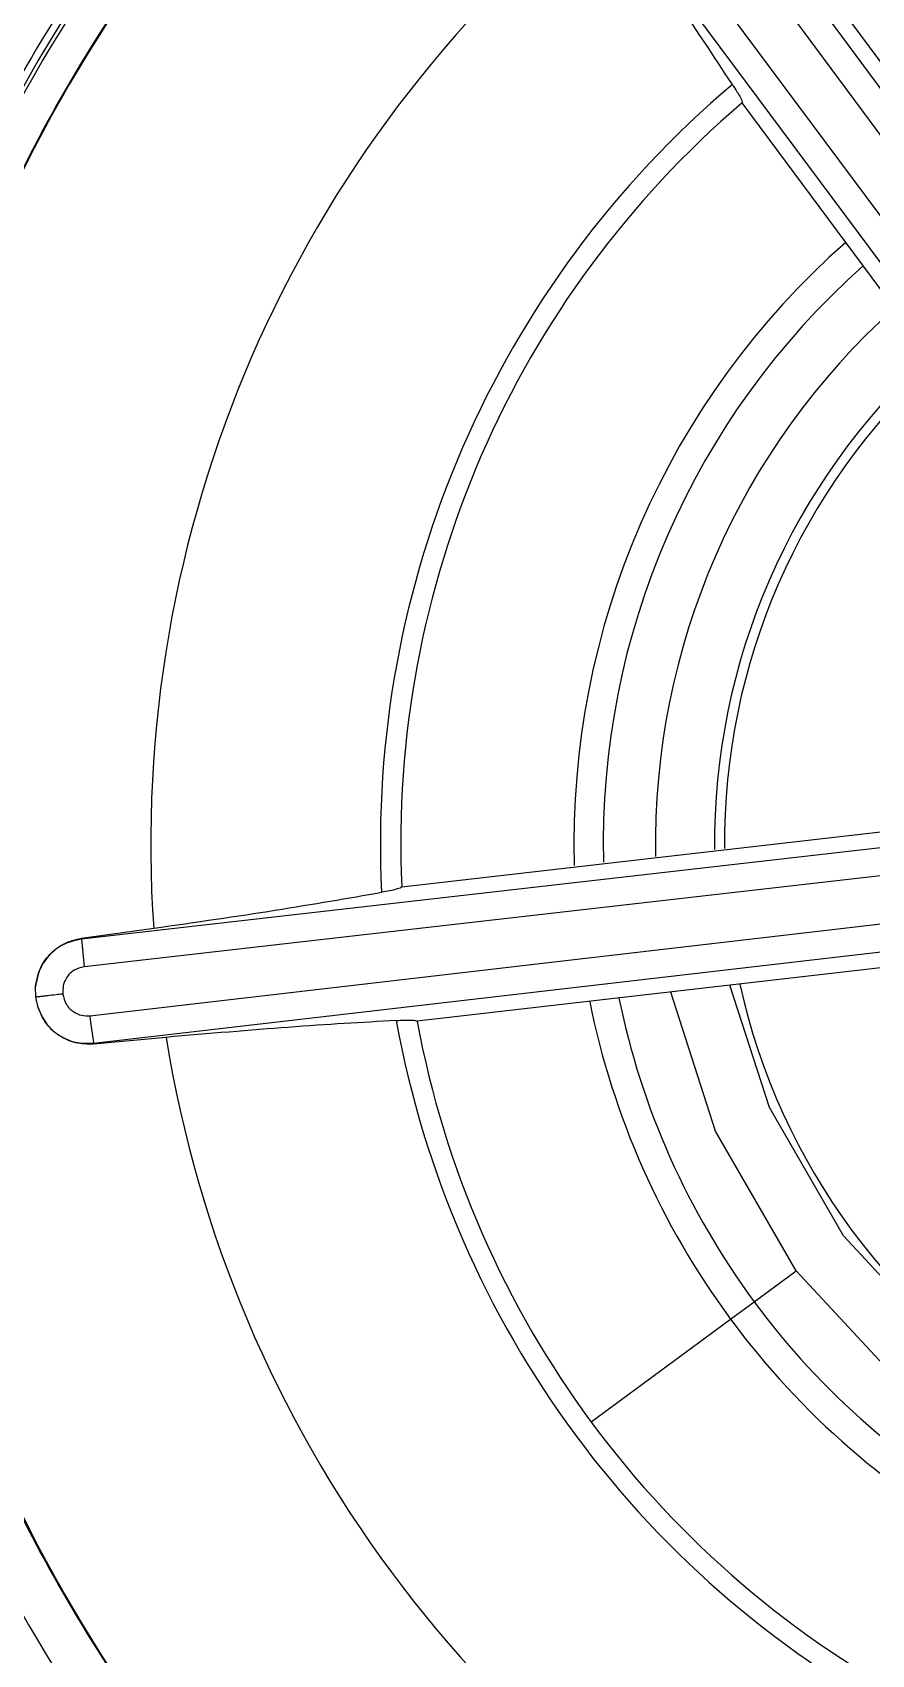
# Model space of a CAD drawing. Extents: x 525 to 609, y 649 to 778.
# Drawn here: x 558.912 to 559.268, y 706.539 to 707.228 of the extents above; entities that cross this region are included whole.
import ezdxf

# ---------------------------------------------------------------- set-up
doc = ezdxf.new("R2010")
doc.units = 0
doc.header["$MEASUREMENT"] = 0
doc.layers.add('1', color=4, linetype='Continuous')

# ---------------------------------------------------------------- blocks, each defined once
blk = doc.blocks.new('JETSETTER')
at = {"layer": '1', "color": 3, "linetype": 'Continuous', "lineweight": 25}
for p, q in [((34.30097, 37.86879), (34.04504, 38.21432)), ((34.29138, 37.86192), (34.03545, 38.20745)), ((34.01865, 38.19498), (34.27521, 37.84992)), ((34.0093, 38.18779), (34.26586, 37.84273)), ((34.13216, 38.1078), (34.27994, 37.90857)), ((34.23376, 37.87449), (34.086, 38.0736)), ((34.23297, 37.76765), (33.80577, 37.71878)), ((33.94158, 37.74097), (34.18801, 37.76933)), ((34.23412, 37.75591), (33.80692, 37.70704)), ((33.80932, 37.68625), (34.23643, 37.73591)), ((33.80573, 37.71913), (33.83638, 37.72335)), ((33.81087, 37.67456), (34.23798, 37.72422)), ((33.80573, 37.71913), (33.80577, 37.71878)), ((34.19443, 37.7123), (33.94811, 37.68389)), ((33.78636, 37.69414), (33.78627, 37.69869)), ((33.78731, 37.6897), (33.78636, 37.69414)), ((33.81087, 37.67456), (33.81091, 37.67421)), ((33.84167, 37.67707), (33.81091, 37.67421)), ((34.09106, 37.56489), (34.10889, 37.57805)), ((34.08106, 37.55751), (34.09106, 37.56489)), ((34.02193, 37.51388), (34.08106, 37.55751))]:
    blk.add_line(p, q, dxfattribs=at)
at = {"layer": '1', "color": 3, "linetype": 'Continuous', "lineweight": 25, "flags": 128}
for points in [[(34.10889, 37.57805), (34.07471, 37.63726), (34.05581, 37.69631)], [(34.12903, 37.59291), (34.09765, 37.64727), (34.0808, 37.6992)], [(34.12903, 37.59291), (34.17171, 37.5469), (34.21712, 37.51506)], [(34.10889, 37.57805), (34.15539, 37.52793), (34.20712, 37.49197)]]:
    blk.add_lwpolyline(points, dxfattribs=at)
at = {"layer": '1', "color": 3, "linetype": 'Continuous', "lineweight": 25}
for centre, radius, start, end in [((34.35456, 37.75933), 1, 96.57924, 276.57924), ((34.35456, 37.75933), 0.99606, 100.112, 190.112), ((34.35456, 37.75933), 0.98949, 100.112, 280.112), ((34.35456, 37.75933), 0.97197, 100.112, 280.112), ((34.35456, 37.75933), 0.90393, 100.45567, 280.112), ((34.35456, 37.75933), 0.85236, 100.45566, 280.112), ((34.35456, 37.75933), 0.84765, 96.57924, 276.22444), ((34.35456, 37.75933), 0.83245, 96.57924, 276.22443), ((34.35456, 37.75933), 0.65728, 94.83679, 173.14248), ((34.35456, 37.75933), 0.64081, 96.57924, 186.57924), ((34.35456, 37.75933), 0.84843, 146.47121, 260.08739), ((34.35456, 37.75933), 0.51944, 129.11192, 183.97262), ((34.35456, 37.75933), 0.65573, 145.4665, 182.38276), ((34.35456, 37.75933), 0.42203, 130.2535, 182.81403), ((34.35456, 37.75933), 0.41339, 130.52035, 182.54969), ((34.35456, 37.75933), 0.3399, 131.36783, 181.58138), ((34.35456, 37.75933), 0.32747, 131.55004, 181.39419), ((34.35456, 37.75933), 0.30531, 131.91179, 181.02269), ((34.35456, 37.75933), 0.28028, 132.38959, 180.53237), ((34.35456, 37.75933), 0.2761, 132.47797, 180.44372), ((33.99591, 37.73143), 0.19056, 183.80557, 187.35308), ((34.35456, 37.75933), 0.2761, 192.47797, 240.50537), ((34.35456, 37.75933), 0.3399, 191.36783, 216.42463), ((34.35456, 37.75933), 0.32747, 191.55004, 216.42463), ((34.35456, 37.75933), 0.64081, 186.57924, 276.57924), ((33.99883, 37.70552), 0.19049, 185.80452, 189.35313), ((34.35456, 37.75933), 0.42203, 190.2535, 242.81403), ((34.35456, 37.75933), 0.41339, 190.52035, 242.54969), ((34.35456, 37.75933), 0.51944, 189.11189, 243.97262), ((34.35456, 37.75933), 0.99606, 190.112, 280.112), ((34.35456, 37.75933), 0.32747, 216.42463, 241.49754), ((34.35456, 37.75933), 0.3399, 216.42463, 241.68467)]:
    blk.add_arc(centre, radius, start, end, dxfattribs=at)
for points, knots in [([(33.12228, 36.52478), (33.11608, 36.53103), (33.10369, 36.54353), (33.08547, 36.56261), (33.06755, 36.58193), (33.04994, 36.6015), (33.03263, 36.62132), (33.01564, 36.64139), (32.99896, 36.66171), (32.98259, 36.68228), (32.96653, 36.70311), (32.95078, 36.72418), (32.93534, 36.7455), (32.92021, 36.76707), (32.87832, 36.82875), (32.81504, 36.93427), (32.74191, 37.08913), (32.68418, 37.2504), (32.64263, 37.41656), (32.61743, 37.58597), (32.60906, 37.75703), (32.6174, 37.92812), (32.64261, 38.09757), (32.68419, 38.26379), (32.74197, 38.42508), (32.81516, 38.57997), (32.90327, 38.72685), (33.00526, 38.86445), (33.12033, 38.99131), (33.2472, 39.10638), (33.3848, 39.20836), (33.53168, 39.29647), (33.68655, 39.36966), (33.84782, 39.42743), (34.014, 39.469), (34.18344, 39.49419), (34.35453, 39.50253), (34.52562, 39.4942), (34.69503, 39.46902), (34.86118, 39.42746), (35.02243, 39.36971), (35.17729, 39.29655), (35.28926, 39.22939), (35.3631, 39.17856), (35.4026, 39.14971), (35.44122, 39.11979), (35.47898, 39.08881), (35.51586, 39.05674), (35.55193, 39.02368), (35.57519, 39.00079), (35.58683, 38.98933)], [0, 0, 0, 0, 0.004827, 0.009647, 0.014461, 0.019271, 0.024078, 0.028882, 0.033686, 0.038489, 0.043293, 0.048099, 0.052908, 0.057722, 0.062541, 0.093781, 0.125035, 0.156273, 0.187523, 0.218772, 0.250007, 0.281251, 0.312511, 0.343765, 0.375021, 0.40627, 0.437519, 0.468758, 0.500007, 0.53125, 0.562493, 0.593739, 0.624988, 0.656237, 0.687489, 0.718733, 0.749986, 0.781233, 0.812476, 0.843717, 0.874964, 0.906209, 0.937455, 0.946406, 0.95534, 0.964264, 0.973185, 0.98211, 0.991046, 1, 1, 1, 1]), ([(34.27888, 38.41548), (34.23622, 38.40808), (34.15089, 38.39329), (34.03151, 38.33999), (33.92433, 38.26618), (33.83375, 38.17241), (33.76316, 38.06289), (33.7153, 37.94168), (33.69201, 37.81346), (33.69418, 37.68317), (33.72173, 37.5558), (33.7736, 37.43625), (33.84779, 37.32911), (33.94146, 37.23854), (34.05101, 37.16786), (34.17217, 37.12038), (34.30056, 37.09566), (34.38701, 37.10068), (34.43023, 37.10319)], [0, 0, 0, 0, 0.0625, 0.125, 0.1875, 0.25, 0.3125, 0.375, 0.4375, 0.5, 0.5625, 0.625, 0.6875, 0.75, 0.8125, 0.875, 0.9375, 1, 1, 1, 1]), ([(34.2811, 38.39624), (34.23968, 38.38906), (34.15686, 38.37471), (34.04098, 38.32297), (33.93694, 38.25132), (33.84903, 38.1603), (33.78042, 38.05399), (33.73434, 37.93637), (33.71033, 37.81175), (33.71521, 37.72783), (33.71765, 37.68587)], [0, 0, 0, 0, 0.125, 0.25, 0.375, 0.5, 0.625, 0.75, 0.875, 1, 1, 1, 1]), ([(34.08185, 38.08142), (34.07387, 38.09358), (34.05828, 38.11732), (34.03717, 38.1476), (34.02687, 38.16237)], [0, 0, 0, 0, 0.512282, 1, 1, 1, 1]), ([(34.08185, 38.08142), (34.08322, 38.07932), (34.08595, 38.0751), (34.08598, 38.0741), (34.08599, 38.0736)], [0, 0, 0, 0, 0.500031, 1, 1, 1, 1]), ([(33.83638, 37.72335), (33.85417, 37.72594), (33.89071, 37.73125), (33.91869, 37.73612), (33.93303, 37.73861)], [0, 0, 0, 0, 0.487204, 1, 1, 1, 1]), ([(33.94158, 37.74094), (33.9412, 37.74061), (33.94046, 37.73994), (33.93551, 37.73906), (33.93303, 37.73861)], [0, 0, 0, 0, 0.4999676, 1, 1, 1, 1]), ([(33.78627, 37.69869), (33.78673, 37.7012), (33.78765, 37.70623), (33.7921, 37.71258), (33.79825, 37.71737), (33.80321, 37.71854), (33.80573, 37.71913)], [0, 0, 0, 0, 0.243212, 0.488271, 0.739093, 1, 1, 1, 1]), ([(33.80577, 37.71878), (33.80329, 37.71824), (33.79832, 37.71716), (33.79216, 37.71249), (33.78767, 37.70619), (33.78674, 37.70119), (33.78627, 37.6987)], [0, 0, 0, 0, 0.249949, 0.499946, 0.749957, 1, 1, 1, 1]), ([(33.80692, 37.70704), (33.80541, 37.70666), (33.8024, 37.70591), (33.79935, 37.70272), (33.79778, 37.69907), (33.79783, 37.69668), (33.79786, 37.69546)], [0, 0, 0, 0, 0.2824255, 0.5619204, 0.7780844, 1, 1, 1, 1]), ([(33.79786, 37.69546), (33.7969, 37.69535), (33.79462, 37.69509), (33.79177, 37.69476), (33.78947, 37.6945), (33.78789, 37.69431), (33.78673, 37.69418), (33.78648, 37.69415), (33.78636, 37.69414)], [0, 0, 0, 0, 0.164179, 0.391984, 0.529753, 0.680056, 0.838654, 1, 1, 1, 1]), ([(33.79786, 37.69546), (33.79821, 37.69396), (33.79892, 37.69095), (33.80207, 37.68785), (33.80571, 37.6862), (33.80811, 37.68623), (33.80932, 37.68625)], [0, 0, 0, 0, 0.280915, 0.560267, 0.780597, 1, 1, 1, 1]), ([(33.7873, 37.6897), (33.78832, 37.68737), (33.79036, 37.68271), (33.79617, 37.67759), (33.80324, 37.67444), (33.80833, 37.67452), (33.81087, 37.67456)], [0, 0, 0, 0, 0.250045, 0.500064, 0.750044, 1, 1, 1, 1]), ([(33.81091, 37.67421), (33.80833, 37.67421), (33.80322, 37.67422), (33.79609, 37.67751), (33.79032, 37.68272), (33.7883, 37.6874), (33.78731, 37.6897)], [0, 0, 0, 0, 0.259522, 0.513521, 0.760807, 1, 1, 1, 1]), ([(33.71765, 37.68587), (33.72482, 37.64446), (33.73918, 37.56164), (33.79092, 37.44576), (33.86257, 37.34171), (33.95359, 37.25381), (34.05991, 37.18519), (34.17753, 37.13911), (34.30214, 37.11511), (34.38606, 37.11999), (34.42802, 37.12242)], [0, 0, 0, 0, 0.125, 0.25, 0.375, 0.5, 0.625, 0.75, 0.875, 1, 1, 1, 1]), ([(33.93927, 37.68421), (33.92474, 37.68338), (33.8964, 37.68175), (33.85961, 37.67861), (33.84167, 37.67707)], [0, 0, 0, 0, 0.512283, 1, 1, 1, 1]), ([(33.93927, 37.68421), (33.94177, 37.68434), (33.94679, 37.6846), (33.94767, 37.68412), (33.94811, 37.68389)], [0, 0, 0, 0, 0.500025, 1, 1, 1, 1])]:
    blk.add_open_spline(points, degree=3, knots=knots, dxfattribs=at)

msp = doc.modelspace()

# ---------------------------------------------------------------- block references
at = {"layer": '1'}
msp.add_blockref('JETSETTER', (525.1273, 669.12433), dxfattribs=at)

doc.saveas('drawing.dxf')
